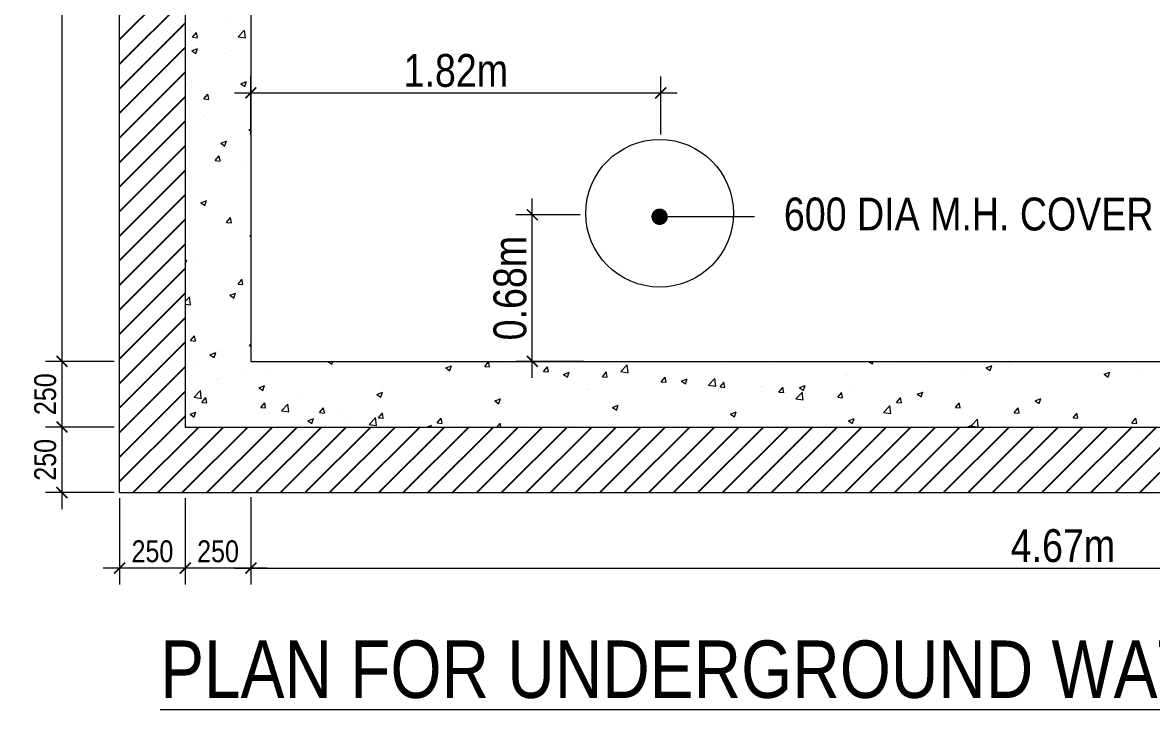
# Model space of a CAD drawing. Header units: inches. Extents: x -4010 to 92088, y -38563 to -1318.
# Drawn here: x 53816.6 to 54023.2, y -32380.8 to -32255.2 of the extents above; entities that cross this region are included whole.
import ezdxf

# ---------------------------------------------------------------- set-up
doc = ezdxf.new("R2010")
doc.units = ezdxf.units.IN
doc.header["$MEASUREMENT"] = 0
doc.header["$PDMODE"] = 99
doc.linetypes.add('ACAD_ISO04W100', pattern=[30.5, 24, -3, 0.5, -3])
doc.linetypes.add('DASHED2', pattern=[0.375, 0.25, -0.125])
for name, color, linetype, lineweight in [('BIG TEXT', 82, 'Continuous', 9), ('DIM', 7, 'Continuous', 15), ('GRID', 8, 'ACAD_ISO04W100', 15), ('TAXT', 150, 'Continuous', 0), ('U.G.W.R.', 130, 'DASHED2', 5), ('wall1', 7, 'Continuous', 9)]:
    doc.layers.add(name, color=color, linetype=linetype, lineweight=lineweight)
doc.layers.add('SECTION', color=7, linetype='Continuous')
doc.styles.get("Standard").update_dxf_attribs({"font": 'ARIALN.TTF'})
doc.dimstyles.new('L-SECTION', dxfattribs={"dimtxt": 4, "dimasz": 2, "dimexe": 3, "dimexo": 1, "dimgap": 1, "dimtad": 1, "dimdec": 0, "dimzin": 3, "dimdsep": 46, "dimlunit": 4, "dimtxsty": 'Standard', "dimblk1": 'ARCHTICK', "dimblk2": 'ARCHTICK', "dimsah": 1, "dimcen": 0.09375, "dimdle": 3, "dimclrd": 6, "dimclre": 6, "dimclrt": 6, "dimadec": 0, "dimazin": 0, "dimtfac": 1, "dimtdec": 0, "dimtofl": 0, "dimtmove": 1, "dimatfit": 3, "dimldrblk": 'ARCHTICK', "dimfxl": 3, "dimtolj": 1, "dimtzin": 0, "dimlwd": -1, "dimlwe": -1, "dimarcsym": 0})

# ---------------------------------------------------------------- blocks, each defined once
blk = doc.blocks.new('_ArchTick')
at = {"layer": 'GRID', "color": 0, "const_width": 0.15}
blk.add_lwpolyline([(-0.5, -0.5), (0.5, 0.5)], dxfattribs=at)
blk = doc.blocks.new('*D1156')
at = {"layer": 'Defpoints', "color": 0, "linetype": 'ByBlock'}
for p in [(53858.32, -32340.97), (54155.32, -32340.97), (54155.32, -32354.94)]:
    blk.add_point(p, dxfattribs=at)
at = {"layer": 'DIM', "color": 6}
for p, q in [((53858.32, -32341.97), (53858.32, -32357.94)), ((54155.32, -32341.97), (54155.32, -32357.94)), ((53855.32, -32354.94), (54158.32, -32354.94))]:
    blk.add_line(p, q, dxfattribs=at)
at = {"layer": 'DIM', "color": 6, "linetype": 'ByBlock', "xscale": 2, "yscale": 2, "zscale": 2, "rotation": 180}
blk.add_blockref('_ArchTick', (53858.32, -32354.94), dxfattribs=at)
at = {"layer": 'DIM', "color": 6, "linetype": 'ByBlock', "xscale": 2, "yscale": 2, "zscale": 2}
blk.add_blockref('_ArchTick', (54155.32, -32354.94), dxfattribs=at)
at = {"layer": 'DIM', "color": 6, "linetype": 'ByBlock', "insert": (54006.82, -32350.88), "char_height": 4, "attachment_point": 5}
blk.add_mtext('\\A1;{\\H1.5x;4.67m}', dxfattribs=at)
blk = doc.blocks.new('*D1159')
at = {"layer": 'Defpoints', "color": 0, "linetype": 'ByBlock'}
for p in [(53834.32, -32155.15), (53823.77, -32317.15), (53834.32, -32317.15)]:
    blk.add_point(p, dxfattribs=at)
at = {"layer": 'DIM', "color": 6}
for p, q in [((53823.77, -32152.15), (53823.77, -32320.15)), ((53833.32, -32155.15), (53820.77, -32155.15)), ((53833.32, -32317.15), (53820.77, -32317.15))]:
    blk.add_line(p, q, dxfattribs=at)
at = {"layer": 'DIM', "color": 6, "linetype": 'ByBlock', "xscale": 2, "yscale": 2, "zscale": 2}
for p, rotation in [((53823.77, -32155.15), 90), ((53823.77, -32317.15), 270)]:
    blk.add_blockref('_ArchTick', p, dxfattribs=dict(at, rotation=rotation))
at = {"layer": 'DIM', "color": 6, "linetype": 'ByBlock', "insert": (53819.71, -32236.15), "char_height": 4, "attachment_point": 5, "rotation": 90}
blk.add_mtext('\\A1;{\\H1.5x;3.35m}', dxfattribs=at)
blk = doc.blocks.new('*D1160')
at = {"layer": 'Defpoints', "color": 0, "linetype": 'ByBlock'}
for p in [(53834.32, -32317.15), (53823.77, -32329.15), (53834.32, -32329.15)]:
    blk.add_point(p, dxfattribs=at)
at = {"layer": 'DIM', "color": 6}
for p, q in [((53823.77, -32314.15), (53823.77, -32332.15)), ((53833.32, -32317.15), (53820.77, -32317.15)), ((53833.32, -32329.15), (53820.77, -32329.15))]:
    blk.add_line(p, q, dxfattribs=at)
at = {"layer": 'DIM', "color": 6, "linetype": 'ByBlock', "xscale": 2, "yscale": 2, "zscale": 2}
for p, rotation in [((53823.77, -32317.15), 90), ((53823.77, -32329.15), 270)]:
    blk.add_blockref('_ArchTick', p, dxfattribs=dict(at, rotation=rotation))
at = {"layer": 'DIM', "color": 6, "linetype": 'ByBlock', "insert": (53820.73, -32323.15), "char_height": 4, "attachment_point": 5, "rotation": 90}
blk.add_mtext('\\A1;250', dxfattribs=at)
blk = doc.blocks.new('*D1162')
at = {"layer": 'Defpoints', "color": 0, "linetype": 'ByBlock'}
for p in [(53933.27, -32268.05), (53858.32, -32276.65), (53933.27, -32276.65)]:
    blk.add_point(p, dxfattribs=at)
at = {"layer": 'DIM', "color": 6}
for p, q in [((53858.32, -32275.65), (53858.32, -32265.05)), ((53933.27, -32275.65), (53933.27, -32265.05)), ((53855.32, -32268.05), (53936.27, -32268.05))]:
    blk.add_line(p, q, dxfattribs=at)
at = {"layer": 'DIM', "color": 6, "linetype": 'ByBlock', "xscale": 2, "yscale": 2, "zscale": 2, "rotation": 180}
blk.add_blockref('_ArchTick', (53858.32, -32268.05), dxfattribs=at)
at = {"layer": 'DIM', "color": 6, "linetype": 'ByBlock', "xscale": 2, "yscale": 2, "zscale": 2}
blk.add_blockref('_ArchTick', (53933.27, -32268.05), dxfattribs=at)
at = {"layer": 'DIM', "color": 6, "linetype": 'ByBlock', "insert": (53895.8, -32263.99), "char_height": 4, "attachment_point": 5}
blk.add_mtext('\\A1;{\\H1.5x;1.82m}', dxfattribs=at)
blk = doc.blocks.new('*D1163')
at = {"layer": 'Defpoints', "color": 0, "linetype": 'ByBlock'}
for p in [(53909.79, -32290.35), (53919.57, -32290.35), (53920.14, -32317.15)]:
    blk.add_point(p, dxfattribs=at)
at = {"layer": 'DIM', "color": 6}
for p, q in [((53909.79, -32320.15), (53909.79, -32287.35)), ((53918.57, -32290.35), (53906.79, -32290.35)), ((53919.14, -32317.15), (53906.79, -32317.15))]:
    blk.add_line(p, q, dxfattribs=at)
at = {"layer": 'DIM', "color": 6, "linetype": 'ByBlock', "xscale": 2, "yscale": 2, "zscale": 2}
for p, rotation in [((53909.79, -32290.35), 90), ((53909.79, -32317.15), 270)]:
    blk.add_blockref('_ArchTick', p, dxfattribs=dict(at, rotation=rotation))
at = {"layer": 'DIM', "color": 6, "linetype": 'ByBlock', "insert": (53905.73, -32303.75), "char_height": 4, "attachment_point": 5, "rotation": 90}
blk.add_mtext('\\A1;{\\H1.5x;0.68m}', dxfattribs=at)
blk = doc.blocks.new('*D1170')
at = {"layer": 'Defpoints', "color": 0}
for p in [(53846.32, -32341.15), (53858.32, -32342.02), (53846.32, -32354.94)]:
    blk.add_point(p, dxfattribs=at)
at = {"layer": 'DIM', "color": 6}
for p, q in [((53846.32, -32342.15), (53846.32, -32357.94)), ((53858.32, -32343.02), (53858.32, -32357.94)), ((53861.32, -32354.94), (53843.32, -32354.94))]:
    blk.add_line(p, q, dxfattribs=at)
at = {"layer": 'DIM', "color": 6, "xscale": 2, "yscale": 2, "zscale": 2, "rotation": 180}
blk.add_blockref('_ArchTick', (53846.32, -32354.94), dxfattribs=at)
at = {"layer": 'DIM', "color": 6, "xscale": 2, "yscale": 2, "zscale": 2}
blk.add_blockref('_ArchTick', (53858.32, -32354.94), dxfattribs=at)
at = {"layer": 'DIM', "color": 6, "insert": (53852.32, -32351.9), "char_height": 4, "attachment_point": 5}
blk.add_mtext('\\A1;250', dxfattribs=at)
blk = doc.blocks.new('*D1171')
at = {"layer": 'Defpoints', "color": 0}
for p in [(53834.32, -32341.15), (53846.32, -32342.02), (53834.32, -32354.94)]:
    blk.add_point(p, dxfattribs=at)
at = {"layer": 'DIM', "color": 6}
for p, q in [((53834.32, -32342.15), (53834.32, -32357.94)), ((53846.32, -32343.02), (53846.32, -32357.94)), ((53849.32, -32354.94), (53831.32, -32354.94))]:
    blk.add_line(p, q, dxfattribs=at)
at = {"layer": 'DIM', "color": 6, "xscale": 2, "yscale": 2, "zscale": 2, "rotation": 180}
blk.add_blockref('_ArchTick', (53834.32, -32354.94), dxfattribs=at)
at = {"layer": 'DIM', "color": 6, "xscale": 2, "yscale": 2, "zscale": 2}
blk.add_blockref('_ArchTick', (53846.32, -32354.94), dxfattribs=at)
at = {"layer": 'DIM', "color": 6, "insert": (53840.32, -32351.9), "char_height": 4, "attachment_point": 5}
blk.add_mtext('\\A1;250', dxfattribs=at)
blk = doc.blocks.new('*D1174')
at = {"layer": 'Defpoints', "color": 0, "linetype": 'ByBlock'}
for p in [(53834.32, -32329.15), (53823.77, -32341.15), (53834.32, -32341.15)]:
    blk.add_point(p, dxfattribs=at)
at = {"layer": 'DIM', "color": 6}
for p, q in [((53823.77, -32326.15), (53823.77, -32344.15)), ((53833.32, -32329.15), (53820.77, -32329.15)), ((53833.32, -32341.15), (53820.77, -32341.15))]:
    blk.add_line(p, q, dxfattribs=at)
at = {"layer": 'DIM', "color": 6, "linetype": 'ByBlock', "xscale": 2, "yscale": 2, "zscale": 2}
for p, rotation in [((53823.77, -32329.15), 90), ((53823.77, -32341.15), 270)]:
    blk.add_blockref('_ArchTick', p, dxfattribs=dict(at, rotation=rotation))
at = {"layer": 'DIM', "color": 6, "linetype": 'ByBlock', "insert": (53820.73, -32335.15), "char_height": 4, "attachment_point": 5, "rotation": 90}
blk.add_mtext('\\A1;250', dxfattribs=at)

msp = doc.modelspace()

# ---------------------------------------------------------------- hatches: boundary and pattern name
at = {"layer": 'SECTION'}
h = msp.add_hatch(dxfattribs=at)
h.set_pattern_fill('ANSI31', color=134, style=0)
h.set_pattern_definition([(45, (44154.3542, -17211.1464), (-2.24506403, 2.24506403), [])])
h.paths.add_polyline_path([(53834.323, -32131.147), (53834.323, -32341.147), (54179.323, -32341.147), (54179.323, -32131.147)])
h.paths.add_polyline_path([(54167.323, -32143.147), (54167.323, -32329.147), (53846.323, -32329.147), (53846.323, -32143.147)], flags=16)

# ---------------------------------------------------------------- linework, layer by layer
at = {"layer": 'DIM', "linetype": 'ByBlock'}
for p, q in [((53854.856, -32255.369), (53854.856, -32255.369)), ((53847.154, -32256.425), (53847.154, -32256.425)), ((53847.278, -32256.104), (53847.278, -32256.104)), ((53847.646, -32257.881), (53848.369, -32257.019)), ((53848.536, -32257.943), (53848.362, -32257.003)), ((53848.373, -32256.202), (53848.373, -32256.202)), ((53855.286, -32256.442), (53855.286, -32256.442)), ((53855.987, -32257.806), (53857.156, -32256.588)), ((53857.315, -32257.998), (53857.149, -32256.573)), ((53847.646, -32257.881), (53848.542, -32257.96)), ((53855.987, -32257.806), (53857.321, -32258.013)), ((53846.972, -32261.419), (53846.972, -32261.419)), ((53847.536, -32260.355), (53848.586, -32259.952)), ((53847.536, -32260.355), (53848.282, -32260.858)), ((53848.275, -32260.842), (53848.579, -32259.935)), ((53853.9, -32260.871), (53853.9, -32260.871)), ((53854.673, -32260.362), (53854.673, -32260.362)), ((53857.655, -32260.377), (53857.655, -32260.377)), ((53853.547, -32263.046), (53853.547, -32263.046)), ((53852.365, -32264.107), (53852.365, -32264.107)), ((53854.491, -32265.356), (53854.491, -32265.356)), ((53846.789, -32266.412), (53846.789, -32266.412)), ((53847.52, -32265.783), (53847.52, -32265.783)), ((53849.954, -32266.787), (53849.954, -32266.787)), ((53853.709, -32266.293), (53853.709, -32266.293)), ((53855.527, -32266.122), (53855.527, -32266.122)), ((53856.489, -32266.395), (53857.54, -32265.991)), ((53856.489, -32266.395), (53857.235, -32266.898)), ((53857.141, -32266.339), (53857.141, -32266.339)), ((53857.229, -32266.881), (53857.533, -32265.975)), ((53848.393, -32267.841), (53848.393, -32267.841)), ((53849.727, -32269.164), (53850.45, -32268.302)), ((53849.727, -32269.164), (53850.624, -32269.243)), ((53850.617, -32269.226), (53850.444, -32268.285)), ((53846.607, -32271.405), (53846.607, -32271.405)), ((53849.38, -32271.731), (53849.38, -32271.731)), ((53854.308, -32270.349), (53854.308, -32270.349)), ((53855.444, -32271.461), (53855.444, -32271.461)), ((53849.763, -32272.209), (53849.763, -32272.209)), ((53854.122, -32273.09), (53854.122, -32273.09)), ((53857.388, -32272.07), (53857.388, -32272.07)), ((53854.126, -32275.343), (53854.126, -32275.343)), ((53857.976, -32274.9), (53858.323, -32274.539)), ((53857.976, -32274.9), (53858.323, -32274.954)), ((53846.424, -32276.399), (53846.424, -32276.399)), ((53851.498, -32277.377), (53851.498, -32277.377)), ((53852.84, -32277.272), (53853.89, -32276.869)), ((53852.84, -32277.272), (53853.586, -32277.775)), ((53853.579, -32277.758), (53853.883, -32276.852)), ((53846.459, -32279.396), (53846.459, -32279.396)), ((53851.808, -32280.447), (53852.531, -32279.585)), ((53852.698, -32280.509), (53852.525, -32279.568)), ((53854.467, -32279.735), (53854.467, -32279.735)), ((53849.622, -32281.411), (53849.622, -32281.411)), ((53851.808, -32280.447), (53852.705, -32280.525)), ((53853.503, -32282.04), (53853.503, -32282.04)), ((53853.944, -32280.336), (53853.944, -32280.336)), ((53857.025, -32282.046), (53857.025, -32282.046)), ((53857.629, -32281.75), (53857.629, -32281.75)), ((53847.552, -32283.294), (53847.552, -32283.294)), ((53853.761, -32285.329), (53853.761, -32285.329)), ((53857.097, -32285.334), (53857.097, -32285.334)), ((53848.349, -32286.835), (53848.349, -32286.835)), ((53849.19, -32288.149), (53850.24, -32287.746)), ((53849.19, -32288.149), (53849.936, -32288.652)), ((53849.929, -32288.635), (53850.234, -32287.729)), ((53851.482, -32287.359), (53851.482, -32287.359)), ((53853.079, -32287.963), (53853.079, -32287.963)), ((53856.834, -32287.468), (53856.834, -32287.468)), ((53853.579, -32290.323), (53853.579, -32290.323)), ((53853.89, -32291.73), (53854.613, -32290.868)), ((53853.89, -32291.73), (53854.786, -32291.808)), ((53854.078, -32292.085), (53854.078, -32292.085)), ((53854.78, -32291.791), (53854.606, -32290.851)), ((53849.133, -32293.879), (53849.133, -32293.879)), ((53852.888, -32293.384), (53852.888, -32293.384)), ((53858.143, -32294.188), (53858.323, -32294.119)), ((53858.143, -32294.188), (53858.323, -32294.309)), ((53848.561, -32295.024), (53848.561, -32295.024)), ((53853.396, -32295.316), (53853.396, -32295.316)), ((53856.569, -32295.363), (53856.569, -32295.363)), ((53846.323, -32299.383), (53846.584, -32298.606)), ((53846.323, -32298.726), (53846.59, -32298.623)), ((53851.724, -32297.039), (53851.724, -32297.039)), ((53854.623, -32298.553), (53854.623, -32298.553)), ((53848.942, -32299.301), (53848.942, -32299.301)), ((53853.214, -32300.31), (53853.214, -32300.31)), ((53853.458, -32301.035), (53853.458, -32301.035)), ((53855.971, -32303.013), (53856.694, -32302.151)), ((53856.861, -32303.074), (53856.687, -32302.134)), ((53850.677, -32304.469), (53850.677, -32304.469)), ((53853.585, -32302.987), (53853.585, -32302.987)), ((53854.494, -32305.066), (53855.544, -32304.662)), ((53855.233, -32305.552), (53855.537, -32304.646)), ((53855.971, -32303.013), (53856.867, -32303.091)), ((53857.053, -32304.328), (53857.053, -32304.328)), ((53846.323, -32306.212), (53847.113, -32305.389)), ((53846.323, -32306.665), (53847.279, -32306.814)), ((53847.272, -32306.799), (53847.106, -32305.374)), ((53848.305, -32305.83), (53848.305, -32305.83)), ((53853.032, -32305.303), (53853.032, -32305.303)), ((53854.494, -32305.066), (53855.24, -32305.569)), ((53846.731, -32310.385), (53846.731, -32310.385)), ((53850.664, -32310.652), (53850.664, -32310.652)), ((53852.849, -32310.296), (53852.849, -32310.296)), ((53854.033, -32311.079), (53854.033, -32311.079)), ((53856.204, -32309.138), (53856.204, -32309.138)), ((53847.293, -32313.354), (53848.016, -32312.493)), ((53848.183, -32313.416), (53848.01, -32312.476)), ((53853.826, -32312.667), (53853.826, -32312.667)), ((53847.293, -32313.354), (53848.19, -32313.433)), ((53852.258, -32315.054), (53852.258, -32315.054)), ((53852.667, -32315.29), (53852.667, -32315.29)), ((53856.013, -32314.56), (53856.013, -32314.56)), ((53858.052, -32314.296), (53858.323, -32313.973)), ((53858.052, -32314.296), (53858.323, -32314.319)), ((53850.844, -32315.943), (53851.894, -32315.54)), ((53850.844, -32315.943), (53851.59, -32316.446)), ((53851.584, -32316.429), (53851.888, -32315.523)), ((53872.405, -32317.147), (53873.147, -32317.647)), ((53873.14, -32317.631), (53873.303, -32317.147)), ((53876.657, -32317.238), (53876.657, -32317.238)), ((53890.639, -32317.147), (53891.225, -32317.198)), ((53891.219, -32317.181), (53891.212, -32317.147)), ((53892, -32317.316), (53892, -32317.316)), ((53901.088, -32318.061), (53901.811, -32317.199)), ((53901.978, -32318.122), (53901.804, -32317.182)), ((53957.631, -32317.371), (53957.631, -32317.371)), ((53971.284, -32317.147), (53971.978, -32317.615)), ((53971.972, -32317.598), (53972.123, -32317.147)), ((54017.521, -32317.147), (54018.251, -32317.21)), ((54018.244, -32317.194), (54018.236, -32317.147)), ((54020.814, -32317.309), (54020.814, -32317.309)), ((53847.679, -32318.277), (53847.679, -32318.277)), ((53855.687, -32318.615), (53855.687, -32318.615)), ((53860.061, -32319.323), (53860.061, -32319.323)), ((53862.162, -32318.528), (53862.162, -32318.528)), ((53863.694, -32318.953), (53863.694, -32318.953)), ((53867.221, -32318.481), (53867.221, -32318.481)), ((53867.852, -32318.198), (53867.852, -32318.198)), ((53870.976, -32317.986), (53870.976, -32317.986)), ((53871.701, -32319.292), (53871.701, -32319.292)), ((53883.252, -32318.818), (53883.252, -32318.818)), ((53893.958, -32318.345), (53895.008, -32317.942)), ((53893.958, -32318.345), (53894.704, -32318.849)), ((53894.697, -32318.832), (53895.002, -32317.925)), ((53898.44, -32318.994), (53898.44, -32318.994)), ((53901.088, -32318.061), (53901.984, -32318.139)), ((53901.094, -32319.418), (53901.094, -32319.418)), ((53904.849, -32318.924), (53904.849, -32318.924)), ((53906.017, -32318.034), (53906.017, -32318.034)), ((53910.53, -32318.176), (53910.53, -32318.176)), ((53911.847, -32319.002), (53912.57, -32318.14)), ((53911.847, -32319.002), (53912.743, -32319.081)), ((53912.737, -32319.064), (53912.563, -32318.123)), ((53915.515, -32319.547), (53916.565, -32319.144)), ((53916.254, -32320.033), (53916.559, -32319.127)), ((53922.606, -32319.943), (53923.329, -32319.082)), ((53923.496, -32320.005), (53923.322, -32319.065)), ((53923.972, -32318.061), (53923.972, -32318.061)), ((53925.988, -32319.021), (53927.156, -32317.803)), ((53925.988, -32319.021), (53927.322, -32319.228)), ((53927.315, -32319.213), (53927.15, -32317.788)), ((53936.694, -32318.762), (53936.694, -32318.762)), ((53944.395, -32317.706), (53944.395, -32317.706)), ((53944.403, -32319.113), (53944.403, -32319.113)), ((53953.876, -32317.866), (53953.876, -32317.866)), ((53965.929, -32317.404), (53965.929, -32317.404)), ((53973.936, -32317.742), (53973.936, -32317.742)), ((53974.859, -32318.598), (53974.859, -32318.598)), ((53975.839, -32318.001), (53975.839, -32318.001)), ((53981.944, -32318.08), (53981.944, -32318.08)), ((53982.649, -32317.473), (53982.649, -32317.473)), ((53987.748, -32318.803), (53987.748, -32318.803)), ((53989.951, -32318.419), (53989.951, -32318.419)), ((53991.504, -32318.309), (53991.504, -32318.309)), ((53992.789, -32318.313), (53993.839, -32317.91)), ((53992.789, -32318.313), (53993.535, -32318.816)), ((53993.529, -32318.799), (53993.833, -32317.893)), ((53996.929, -32318.292), (53996.929, -32318.292)), ((53997.185, -32317.561), (53997.185, -32317.561)), ((53997.958, -32318.757), (53997.958, -32318.757)), ((54005.536, -32319.325), (54005.536, -32319.325)), ((54005.966, -32319.095), (54005.966, -32319.095)), ((54010.81, -32317.419), (54010.81, -32317.419)), ((54013.238, -32318.269), (54013.238, -32318.269)), ((54013.973, -32319.433), (54013.973, -32319.433)), ((54014.346, -32319.514), (54015.396, -32319.111)), ((54015.085, -32320.001), (54015.39, -32319.094)), ((54018.818, -32317.757), (54018.818, -32317.757)), ((53848.312, -32320.97), (53848.312, -32320.97)), ((53852.067, -32320.476), (53852.067, -32320.476)), ((53852.484, -32320.283), (53852.484, -32320.283)), ((53853.414, -32320.029), (53853.414, -32320.029)), ((53857.748, -32319.728), (53857.748, -32319.728)), ((53874.504, -32320.319), (53874.504, -32320.319)), ((53879.709, -32319.63), (53879.709, -32319.63)), ((53882.948, -32321.175), (53882.948, -32321.175)), ((53885.94, -32321.413), (53885.94, -32321.413)), ((53887.716, -32319.968), (53887.716, -32319.968)), ((53890.738, -32320.051), (53890.738, -32320.051)), ((53891.621, -32320.665), (53891.621, -32320.665)), ((53895.723, -32320.307), (53895.723, -32320.307)), ((53903.731, -32320.645), (53903.731, -32320.645)), ((53906.476, -32321.064), (53906.476, -32321.064)), ((53911.738, -32320.983), (53911.738, -32320.983)), ((53915.224, -32319.562), (53915.224, -32319.562)), ((53915.515, -32319.547), (53916.261, -32320.05)), ((53919.745, -32321.322), (53919.745, -32321.322)), ((53921.327, -32320.847), (53921.327, -32320.847)), ((53922.606, -32319.943), (53923.502, -32320.022)), ((53928.903, -32319.887), (53928.903, -32319.887)), ((53933.364, -32320.885), (53934.088, -32320.023)), ((53933.364, -32320.885), (53934.261, -32320.963)), ((53934.254, -32320.946), (53934.081, -32320.006)), ((53934.967, -32320.355), (53934.967, -32320.355)), ((53937.072, -32320.748), (53938.122, -32320.345)), ((53937.072, -32320.748), (53937.818, -32321.251)), ((53937.811, -32321.235), (53938.115, -32320.328)), ((53938.722, -32319.861), (53938.722, -32319.861)), ((53941.996, -32321.503), (53943.165, -32320.286)), ((53941.996, -32321.503), (53943.33, -32321.71)), ((53943.324, -32321.695), (53943.158, -32320.271)), ((53944.123, -32321.826), (53944.846, -32320.964)), ((53945.013, -32321.888), (53944.84, -32320.947)), ((53958.343, -32321.005), (53958.343, -32321.005)), ((53959.58, -32320.614), (53959.58, -32320.614)), ((53967.091, -32319.503), (53967.091, -32319.503)), ((53967.282, -32319.558), (53967.282, -32319.558)), ((53968.839, -32321.292), (53968.839, -32321.292)), ((53972.594, -32320.798), (53972.594, -32320.798)), ((53978.275, -32320.05), (53978.275, -32320.05)), ((53979.433, -32321.295), (53979.433, -32321.295)), ((53988.181, -32319.793), (53988.181, -32319.793)), ((53990.169, -32321.41), (53990.169, -32321.41)), ((53997.745, -32320.45), (53997.745, -32320.45)), ((54012.148, -32320.987), (54012.148, -32320.987)), ((54014.346, -32319.514), (54015.092, -32320.017)), ((54020.153, -32320.538), (54020.153, -32320.538)), ((54021.621, -32319.74), (54021.621, -32319.74)), ((54021.98, -32319.772), (54021.98, -32319.772)), ((53847.933, -32323.701), (53849.102, -32322.484)), ((53849.261, -32323.893), (53849.095, -32322.469)), ((53857.008, -32323.323), (53857.008, -32323.323)), ((53859.798, -32321.982), (53860.848, -32321.579)), ((53859.798, -32321.982), (53860.544, -32322.485)), ((53860.537, -32322.469), (53860.841, -32321.562)), ((53865.756, -32321.821), (53865.756, -32321.821)), ((53867.669, -32323.192), (53867.669, -32323.192)), ((53872.711, -32323.155), (53872.711, -32323.155)), ((53875.371, -32322.136), (53875.371, -32322.136)), ((53881.354, -32323.183), (53882.101, -32323.687)), ((53881.354, -32323.183), (53882.405, -32322.78)), ((53882.094, -32323.67), (53882.398, -32322.763)), ((53882.185, -32321.907), (53882.185, -32321.907)), ((53897.728, -32322.566), (53897.728, -32322.566)), ((53905.834, -32323.028), (53905.834, -32323.028)), ((53913.625, -32321.903), (53913.625, -32321.903)), ((53916.057, -32322.845), (53916.057, -32322.845)), ((53919.812, -32322.35), (53919.812, -32322.35)), ((53925.493, -32321.602), (53925.493, -32321.602)), ((53927.753, -32321.66), (53927.753, -32321.66)), ((53935.76, -32321.998), (53935.76, -32321.998)), ((53943.767, -32322.337), (53943.767, -32322.337)), ((53944.123, -32321.826), (53945.02, -32321.904)), ((53944.213, -32322.699), (53944.213, -32322.699)), ((53949.596, -32322.506), (53949.596, -32322.506)), ((53951.775, -32322.675), (53951.775, -32322.675)), ((53951.79, -32321.739), (53951.79, -32321.739)), ((53953.685, -32323.288), (53953.685, -32323.288)), ((53954.882, -32322.767), (53955.605, -32321.905)), ((53954.882, -32322.767), (53955.779, -32322.846)), ((53955.772, -32322.829), (53955.599, -32321.889)), ((53958.005, -32323.986), (53959.173, -32322.769)), ((53958.629, -32321.949), (53959.679, -32321.546)), ((53958.629, -32321.949), (53959.375, -32322.453)), ((53959.332, -32324.178), (53959.167, -32322.754)), ((53959.366, -32322.54), (53959.366, -32322.54)), ((53959.368, -32322.436), (53959.672, -32321.529)), ((53959.782, -32323.013), (53959.782, -32323.013)), ((53965.641, -32323.709), (53966.364, -32322.847)), ((53966.531, -32323.77), (53966.358, -32322.83)), ((53967.789, -32323.352), (53967.789, -32323.352)), ((53970.685, -32322.796), (53970.685, -32322.796)), ((53974.676, -32323.591), (53974.676, -32323.591)), ((53980.186, -32323.151), (53981.236, -32322.748)), ((53980.186, -32323.151), (53980.932, -32323.654)), ((53980.925, -32323.637), (53981.229, -32322.731)), ((53982.467, -32322.467), (53982.467, -32322.467)), ((53993.239, -32323.477), (53993.239, -32323.477)), ((54002.657, -32323.541), (54002.657, -32323.541)), ((54002.712, -32322.23), (54002.712, -32322.23)), ((54006.467, -32321.735), (54006.467, -32321.735)), ((54011.405, -32322.04), (54011.405, -32322.04)), ((54013.055, -32323.263), (54013.055, -32323.263)), ((54020.632, -32322.302), (54020.632, -32322.302)), ((53847.933, -32323.701), (53849.267, -32323.908)), ((53848.261, -32324.824), (53848.261, -32324.824)), ((53849.374, -32324.637), (53850.098, -32323.775)), ((53849.374, -32324.637), (53850.271, -32324.716)), ((53850.264, -32324.699), (53850.091, -32323.759)), ((53852.302, -32325.277), (53852.302, -32325.277)), ((53853.802, -32325.644), (53853.802, -32325.644)), ((53859.879, -32324.316), (53859.879, -32324.316)), ((53860.133, -32325.579), (53860.856, -32324.717)), ((53860.133, -32325.579), (53861.03, -32325.657)), ((53861.023, -32325.64), (53860.85, -32324.7)), ((53863.275, -32324.397), (53863.275, -32324.397)), ((53863.942, -32326.184), (53865.11, -32324.966)), ((53865.269, -32326.376), (53865.104, -32324.951)), ((53867.03, -32323.903), (53867.03, -32323.903)), ((53870.892, -32326.52), (53871.615, -32325.658)), ((53871.782, -32326.581), (53871.609, -32325.641)), ((53880.233, -32325.569), (53880.233, -32325.569)), ((53888.98, -32324.067), (53888.98, -32324.067)), ((53890.556, -32325.044), (53890.556, -32325.044)), ((53897.148, -32325.334), (53897.148, -32325.334)), ((53898.258, -32323.988), (53898.258, -32323.988)), ((53900.903, -32324.84), (53900.903, -32324.84)), ((53902.911, -32324.385), (53903.962, -32323.982)), ((53902.911, -32324.385), (53903.658, -32324.888)), ((53903.651, -32324.871), (53903.955, -32323.965)), ((53906.584, -32324.092), (53906.584, -32324.092)), ((53924.468, -32325.586), (53925.519, -32325.183)), ((53924.468, -32325.586), (53925.215, -32326.089)), ((53925.208, -32326.073), (53925.512, -32325.166)), ((53928.721, -32324.88), (53928.721, -32324.88)), ((53932.1, -32325.509), (53932.1, -32325.509)), ((53936.512, -32323.755), (53936.512, -32323.755)), ((53940.457, -32325.029), (53940.457, -32325.029)), ((53940.848, -32324.008), (53940.848, -32324.008)), ((53949.93, -32323.782), (53949.93, -32323.782)), ((53958.005, -32323.986), (53959.339, -32324.193)), ((53959.398, -32325.608), (53959.398, -32325.608)), ((53961.938, -32324.298), (53961.938, -32324.298)), ((53965.641, -32323.709), (53966.538, -32323.787)), ((53967.1, -32324.551), (53967.1, -32324.551)), ((53974.014, -32326.469), (53975.182, -32325.251)), ((53975.341, -32326.661), (53975.175, -32325.236)), ((53975.797, -32323.69), (53975.797, -32323.69)), ((53976.4, -32324.65), (53977.123, -32323.788)), ((53976.4, -32324.65), (53977.297, -32324.728)), ((53977.29, -32324.711), (53977.117, -32323.771)), ((53983.802, -32324.719), (53983.802, -32324.719)), ((53983.804, -32324.028), (53983.804, -32324.028)), ((53987.159, -32325.591), (53987.882, -32324.729)), ((53987.159, -32325.591), (53988.055, -32325.67)), ((53987.558, -32324.225), (53987.558, -32324.225)), ((53988.049, -32325.653), (53987.876, -32324.712)), ((53991.811, -32324.367), (53991.811, -32324.367)), ((53993.91, -32325.043), (53993.91, -32325.043)), ((53997.563, -32325.444), (53997.563, -32325.444)), ((53998.808, -32326.594), (53998.634, -32325.654)), ((53999.819, -32324.705), (53999.819, -32324.705)), ((54001.743, -32324.352), (54002.793, -32323.949)), ((54001.743, -32324.352), (54002.489, -32324.855)), ((54002.482, -32324.839), (54002.786, -32323.932)), ((54005.354, -32324.319), (54005.354, -32324.319)), ((54007.826, -32325.043), (54007.826, -32325.043)), ((54015.833, -32325.382), (54015.833, -32325.382)), ((54017.675, -32325.656), (54017.675, -32325.656)), ((54021.43, -32325.162), (54021.43, -32325.162)), ((53847.194, -32326.82), (53848.245, -32326.417)), ((53847.194, -32326.82), (53847.94, -32327.323)), ((53847.934, -32327.306), (53848.238, -32326.4)), ((53848.121, -32326.392), (53848.121, -32326.392)), ((53852.766, -32326.28), (53852.766, -32326.28)), ((53860.773, -32326.618), (53860.773, -32326.618)), ((53863.942, -32326.184), (53865.276, -32326.391)), ((53868.751, -32328.021), (53869.801, -32327.618)), ((53868.78, -32326.957), (53868.78, -32326.957)), ((53869.491, -32328.508), (53869.795, -32327.601)), ((53870.892, -32326.52), (53871.789, -32326.598)), ((53871.485, -32327.07), (53871.485, -32327.07)), ((53875.189, -32327.129), (53875.189, -32327.129)), ((53876.788, -32327.295), (53876.788, -32327.295)), ((53879.951, -32328.667), (53881.119, -32327.449)), ((53881.278, -32328.859), (53881.112, -32327.434)), ((53881.651, -32327.461), (53882.374, -32326.599)), ((53881.651, -32327.461), (53882.548, -32327.54)), ((53881.994, -32327.329), (53881.994, -32327.329)), ((53882.541, -32327.523), (53882.368, -32326.582)), ((53882.765, -32326.169), (53882.765, -32326.169)), ((53884.795, -32327.633), (53884.795, -32327.633)), ((53887.675, -32326.581), (53887.675, -32326.581)), ((53892.41, -32328.402), (53893.133, -32327.541)), ((53893.3, -32328.464), (53893.127, -32327.524)), ((53913.443, -32326.896), (53913.443, -32326.896)), ((53921.144, -32325.84), (53921.144, -32325.84)), ((53921.547, -32327.519), (53921.547, -32327.519)), ((53923.352, -32327.011), (53923.352, -32327.011)), ((53931.021, -32326.271), (53931.021, -32326.271)), ((53934.776, -32325.777), (53934.776, -32325.777)), ((53944.031, -32327.693), (53944.031, -32327.693)), ((53944.442, -32327.301), (53944.442, -32327.301)), ((53946.025, -32326.787), (53947.076, -32326.384)), ((53946.025, -32326.787), (53946.771, -32327.291)), ((53946.765, -32327.274), (53947.069, -32326.367)), ((53951.607, -32326.732), (53951.607, -32326.732)), ((53953.19, -32325.8), (53953.19, -32325.8)), ((53964.893, -32327.209), (53964.893, -32327.209)), ((53967.582, -32327.989), (53968.633, -32327.585)), ((53968.322, -32328.475), (53968.626, -32327.569)), ((53968.648, -32326.714), (53968.648, -32326.714)), ((53974.014, -32326.469), (53975.348, -32326.676)), ((53974.329, -32325.966), (53974.329, -32325.966)), ((53982.285, -32327.46), (53982.285, -32327.46)), ((53985.162, -32326.544), (53985.162, -32326.544)), ((53989.986, -32326.404), (53989.986, -32326.404)), ((53991.35, -32329.144), (53991.184, -32327.719)), ((53997.918, -32326.532), (53998.641, -32325.671)), ((53997.918, -32326.532), (53998.814, -32326.611)), ((54002.521, -32327.652), (54002.521, -32327.652)), ((54008.202, -32326.904), (54008.202, -32326.904)), ((54008.677, -32327.474), (54009.4, -32326.612)), ((54008.677, -32327.474), (54009.573, -32327.552)), ((54009.567, -32327.535), (54009.393, -32326.595)), ((54019.436, -32328.415), (54020.159, -32327.553)), ((54020.326, -32328.477), (54020.152, -32327.536)), ((54020.449, -32327.296), (54020.449, -32327.296)), ((53847.921, -32327.957), (53847.921, -32327.957)), ((53855.928, -32328.295), (53855.928, -32328.295)), ((53862.737, -32328.572), (53862.737, -32328.572)), ((53863.936, -32328.633), (53863.936, -32328.633)), ((53867.487, -32328.185), (53867.487, -32328.185)), ((53868.751, -32328.021), (53869.497, -32328.525)), ((53868.765, -32329.071), (53868.765, -32329.071)), ((53871.943, -32328.972), (53871.943, -32328.972)), ((53878.239, -32327.824), (53878.239, -32327.824)), ((53879.951, -32328.667), (53881.285, -32328.874)), ((53890.506, -32329.147), (53891.358, -32328.82)), ((53891.236, -32329.147), (53891.352, -32328.803)), ((53892.41, -32328.402), (53893.307, -32328.481)), ((53892.802, -32327.972), (53892.802, -32327.972)), ((53898.075, -32328.981), (53898.075, -32328.981)), ((53900.81, -32328.31), (53900.81, -32328.31)), ((53903.334, -32329.147), (53903.892, -32328.482)), ((53904.011, -32329.147), (53903.886, -32328.465)), ((53905.652, -32328.021), (53905.652, -32328.021)), ((53908.817, -32328.648), (53908.817, -32328.648)), ((53912.111, -32328.761), (53912.111, -32328.761)), ((53914.604, -32328.512), (53914.604, -32328.512)), ((53915.866, -32328.266), (53915.866, -32328.266)), ((53916.824, -32328.987), (53916.824, -32328.987)), ((53935.694, -32328.803), (53935.694, -32328.803)), ((53936.329, -32328.749), (53936.329, -32328.749)), ((53955.42, -32328.456), (53955.42, -32328.456)), ((53967.582, -32327.989), (53968.328, -32328.492)), ((53974.494, -32328.585), (53974.494, -32328.585)), ((53976.414, -32328.046), (53976.414, -32328.046)), ((53989.252, -32329.147), (53990.189, -32328.787)), ((53990.022, -32328.952), (53991.191, -32327.734)), ((53990.022, -32328.952), (53991.279, -32329.147)), ((53990.057, -32329.147), (53990.183, -32328.77)), ((53998.766, -32328.146), (53998.766, -32328.146)), ((54012.873, -32328.256), (54012.873, -32328.256)), ((54019.436, -32328.415), (54020.332, -32328.493))]:
    msp.add_line(p, q, dxfattribs=at)
at = {"layer": 'U.G.W.R.', "linetype": 'ByBlock'}
for p, q in [((53846.323, -32143.147), (53846.323, -32329.147)), ((53858.323, -32155.147), (53858.323, -32317.147)), ((53950.438, -32290.704), (53933.068, -32290.704)), ((53858.323, -32317.147), (54155.323, -32317.147)), ((53846.323, -32329.147), (54167.323, -32329.147))]:
    msp.add_line(p, q, dxfattribs=at)
at = {"layer": 'U.G.W.R.', "linetype": 'ByBlock', "const_width": 1.5}
msp.add_lwpolyline([(53932.318, -32290.704, 1), (53933.818, -32290.704, 1)], format="xyb", close=True, dxfattribs=at)
at = {"layer": 'U.G.W.R.', "linetype": 'ByBlock'}
msp.add_circle((53933.068, -32290.068), 13.5, dxfattribs=at)
at = {"layer": 'wall1', "ltscale": 0.1}
for q in [(53834.323, -32131.147), (54179.323, -32341.147)]:
    msp.add_line((53834.323, -32341.147), q, dxfattribs=at)

# ---------------------------------------------------------------- texts
at = {"layer": 'BIG TEXT'}
msp.add_text('%%uPLAN FOR UNDERGROUND WATER RESERVOIR', height=10.5, dxfattribs=at).set_placement((53841.738, -32378.681))
at = {"layer": 'TAXT', "ltscale": 7}
msp.add_text('600 DIA M.H. COVER', height=6, dxfattribs=at).set_placement((53955.793, -32293.204))

# ---------------------------------------------------------------- dimensions: what is measured, and where the dimension line sits
at = {"layer": 'DIM', "linetype": 'ByBlock'}
for base, p1, p2, text, picture, middle in [((53823.773, -32317.147), (53834.323, -32155.147), (53834.323, -32317.147), '{\\H1.5x;3.35m}', '*D1159', (53819.71, -32236.147)), ((53909.791, -32290.35), (53920.14, -32317.147), (53919.57, -32290.35), '{\\H1.5x;0.68m}', '*D1163', (53905.727, -32303.748))]:
    dim = msp.add_linear_dim(base=base, p1=p1, p2=p2, angle=90, text=text, dimstyle='L-SECTION', override={"dimtmove": 1}, dxfattribs=at)
    dim.commit()
    dim.dimension.update_dxf_attribs({"geometry": picture, "text_midpoint": middle})
for base, p1, p2, text, picture, middle in [((53933.272, -32268.049), (53858.323, -32276.647), (53933.272, -32276.647), '{\\H1.5x;1.82m}', '*D1162', (53895.798, -32263.986)), ((54155.323, -32354.943), (53858.323, -32340.971), (54155.323, -32340.971), '{\\H1.5x;4.67m}', '*D1156', (54006.823, -32350.879))]:
    dim = msp.add_linear_dim(base=base, p1=p1, p2=p2, text=text, dimstyle='L-SECTION', override={"dimtmove": 1}, dxfattribs=at)
    dim.commit()
    dim.dimension.update_dxf_attribs({"geometry": picture, "text_midpoint": middle})
for base, p1, p2, picture, middle in [((53823.773, -32329.147), (53834.323, -32317.147), (53834.323, -32329.147), '*D1160', (53823.773, -32323.147)), ((53823.773, -32341.147), (53834.323, -32329.147), (53834.323, -32341.147), '*D1174', (53823.773, -32335.147))]:
    dim = msp.add_linear_dim(base=base, p1=p1, p2=p2, angle=90, text='250', dimstyle='L-SECTION', override={"dimtmove": 1}, dxfattribs=at)
    dim.commit()
    dim.dimension.update_dxf_attribs({"geometry": picture, "text_midpoint": middle, "dimtype": 160})
at = {"layer": 'DIM'}
for base, p1, p2, picture, middle in [((53834.323, -32354.943), (53846.323, -32342.023), (53834.323, -32341.147), '*D1171', (53840.323, -32354.943)), ((53846.323, -32354.943), (53858.323, -32342.023), (53846.323, -32341.147), '*D1170', (53852.323, -32354.943))]:
    dim = msp.add_linear_dim(base=base, p1=p1, p2=p2, text='250', dimstyle='L-SECTION', dxfattribs=at)
    dim.commit()
    dim.dimension.update_dxf_attribs({"geometry": picture, "text_midpoint": middle, "dimtype": 160})

doc.saveas('drawing.dxf')
